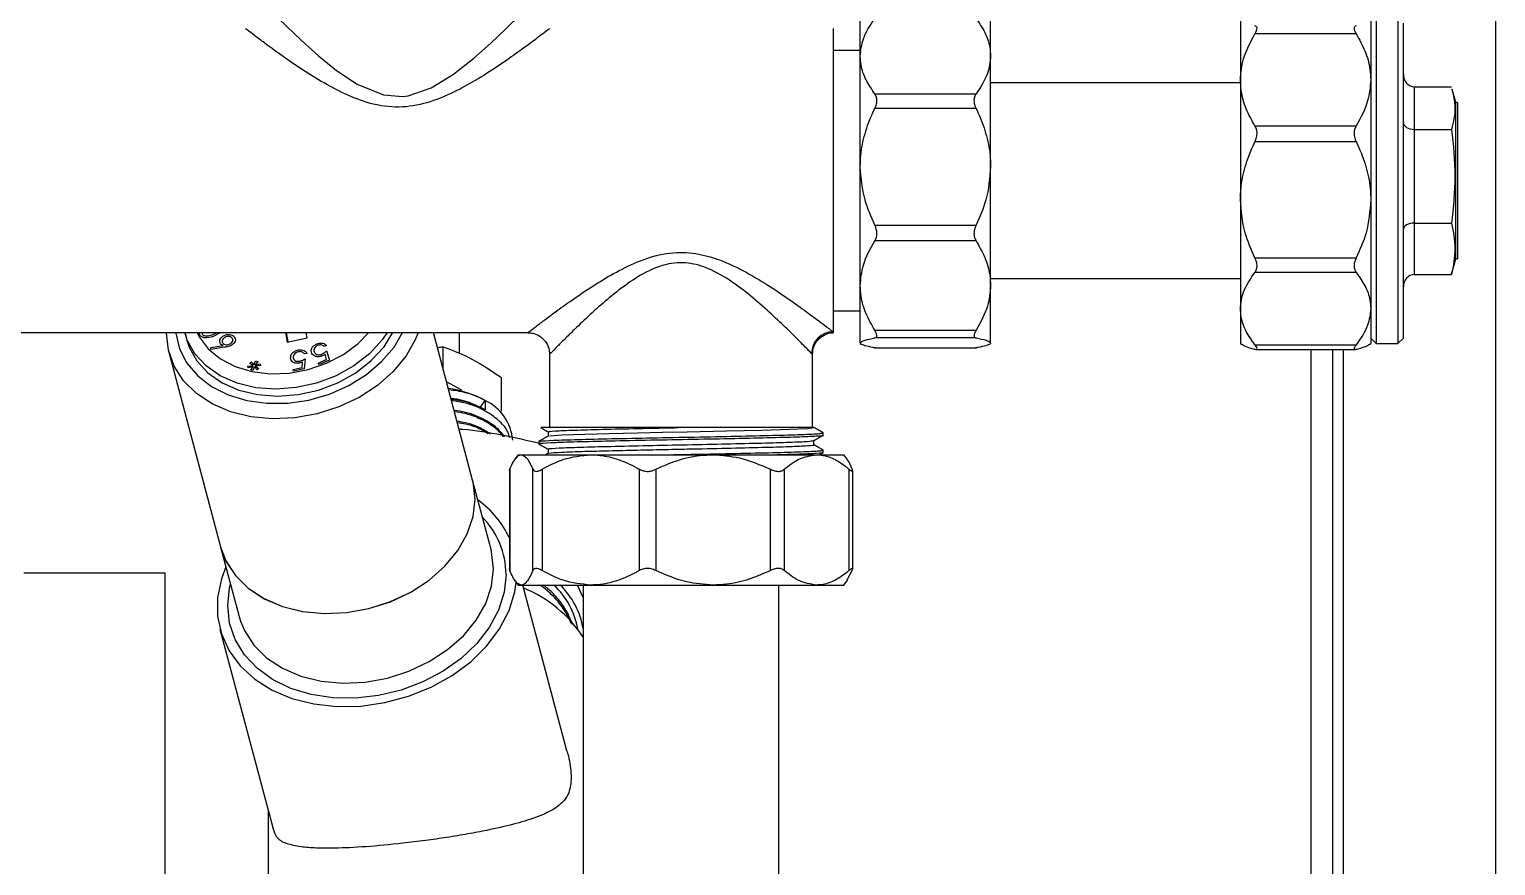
# Model space of a CAD drawing. Extents: x 75 to 2075, y 25 to 1460.
# Drawn here: x 528.4 to 753.4, y 897.9 to 1026.3 of the extents above; entities that cross this region are included whole.
import ezdxf

# ---------------------------------------------------------------- set-up
doc = ezdxf.new("R2010")
doc.units = 0
doc.header["$LTSCALE"] = 5
doc.linetypes.add('SLD-KATı', pattern=[0])
doc.layers.get('0').update_dxf_attribs({"linetype": 'CONTINUOUS'})

msp = doc.modelspace()

# ---------------------------------------------------------------- linework, layer by layer
at = {"color": 7, "linetype": 'SLD-KATı'}
for p, q in [((753.427, 566.264), (753.427, 1296.028)), ((651.76, 1026.396), (651.76, 979.858)), ((655.927, 1022.18), (655.927, 1028.063)), ((675.927, 1022.18), (675.927, 1028.063)), ((714.26, 1027.887), (714.26, 1018.526)), ((734.26, 1027.887), (734.26, 1018.526)), ((735.094, 1028.063), (735.094, 978.099)), ((738.427, 1028.063), (738.427, 978.063)), ((739.26, 978.896), (739.26, 1027.229)), ((732.029, 1025.578), (716.492, 1025.578)), ((655.927, 1023.063), (651.76, 1023.063)), ((655.927, 1005.189), (655.927, 1022.18)), ((675.927, 1005.189), (675.927, 1022.18)), ((714.26, 1018.063), (675.927, 1018.063)), ((714.26, 1018.526), (714.26, 1000.107)), ((734.26, 1018.526), (734.26, 1000.107)), ((740.927, 1017.476), (746.659, 1017.476)), ((740.927, 1017.476), (740.927, 1010.94)), ((747.314, 1015.051), (746.766, 1017.096)), ((658.159, 1016.396), (673.696, 1016.396)), ((747.594, 1015.051), (747.314, 1015.051)), ((747.314, 991.075), (747.314, 1015.051)), ((747.594, 1015.051), (747.594, 1003.706)), ((673.696, 1014.131), (658.159, 1014.131)), ((716.492, 1011.475), (732.029, 1011.475)), ((740.927, 1010.94), (746.659, 1010.94)), ((740.927, 1010.94), (740.927, 996.527)), ((732.029, 1009.019), (716.492, 1009.019)), ((655.927, 986.952), (655.927, 1005.189)), ((675.927, 986.952), (675.927, 1005.189)), ((747.594, 1003.706), (747.594, 991.075)), ((714.26, 1000.107), (714.26, 983.419)), ((734.26, 1000.107), (734.26, 983.419)), ((658.159, 996.246), (673.696, 996.246)), ((740.927, 996.527), (746.659, 996.527)), ((740.927, 996.527), (740.927, 988.65)), ((673.696, 993.815), (658.159, 993.815)), ((716.492, 991.195), (732.029, 991.195)), ((746.766, 989.03), (747.314, 991.075)), ((747.314, 991.075), (747.594, 991.075)), ((675.927, 988.063), (714.26, 988.063)), ((732.029, 988.97), (716.492, 988.97)), ((740.927, 988.65), (746.659, 988.65)), ((746.659, 988.65), (746.722, 989.042)), ((655.927, 978.153), (655.927, 986.952)), ((675.927, 978.153), (675.927, 986.952)), ((714.26, 983.419), (714.26, 978.063)), ((734.26, 983.419), (734.26, 978.063)), ((651.76, 983.063), (655.927, 983.063)), ((488.427, 979.729), (604.963, 979.729)), ((552.317, 979.662), (552.601, 978.594)), ((567.727, 979.729), (567.998, 978.274)), ((567.812, 979.729), (568.08, 978.292)), ((567.998, 978.274), (571.036, 978.945)), ((571.036, 978.945), (570.89, 979.729)), ((596.437, 957.091), (590.425, 979.729)), ((594.424, 976.492), (594.424, 979.729)), ((651.76, 979.858), (651.76, 979.729)), ((658.159, 980.09), (673.696, 980.09)), ((673.696, 978.916), (658.159, 978.916)), ((734.26, 978.896), (735.094, 978.063)), ((738.427, 978.063), (739.26, 978.896)), ((549.838, 976.717), (557.778, 946.823)), ((556.261, 977.439), (558.16, 977.747)), ((556.287, 977.148), (556.261, 977.439)), ((558.399, 977.479), (556.287, 977.148)), ((571.006, 976.532), (570.611, 976.45)), ((574.029, 977.77), (573.659, 977.611)), ((574.051, 976.928), (574.463, 975.489)), ((591.942, 974.017), (591.942, 977.566)), ((655.927, 978.063), (656.057, 977.972)), ((658.159, 977.39), (673.696, 977.39)), ((658.273, 977.385), (658.159, 977.39)), ((658.273, 977.378), (673.595, 977.378)), ((673.696, 977.39), (673.595, 977.397)), ((675.797, 977.972), (675.927, 978.063)), ((714.26, 978.063), (714.513, 977.886)), ((716.492, 977.868), (732.029, 977.868)), ((716.631, 977.154), (731.869, 977.154)), ((728.427, 566.264), (728.427, 977.154)), ((734.008, 977.886), (734.26, 978.063)), ((735.094, 978.099), (735.094, 978.063)), ((735.094, 978.063), (738.427, 978.063)), ((561.973, 974.57), (562.773, 974.675)), ((562.018, 974.314), (561.973, 974.57)), ((562.794, 974.535), (562.018, 974.314)), ((562.227, 975.063), (562.502, 975.252)), ((562.773, 974.675), (562.227, 975.063)), ((562.42, 973.962), (562.794, 974.535)), ((562.502, 975.252), (562.921, 974.78)), ((562.964, 974.499), (562.735, 973.895)), ((562.921, 974.78), (563.154, 975.384)), ((563.38, 974.023), (562.964, 974.499)), ((563.469, 975.317), (563.09, 974.744)), ((563.09, 974.744), (563.865, 974.961)), ((563.909, 974.703), (563.102, 974.605)), ((563.102, 974.605), (563.655, 974.211)), ((563.154, 975.384), (563.469, 975.317)), ((563.865, 974.961), (563.909, 974.703)), ((568.904, 974.094), (570.276, 974.38)), ((570.276, 974.38), (570.337, 975.215)), ((570.737, 975.686), (570.619, 974.164)), ((572.759, 975.062), (574.043, 975.618)), ((572.903, 974.813), (572.759, 975.062)), ((574.463, 975.489), (572.903, 974.813)), ((574.043, 975.618), (573.813, 976.406)), ((608.26, 976.427), (608.26, 965.146)), ((648.594, 965.146), (648.594, 976.48)), ((562.735, 973.895), (562.42, 973.962)), ((563.655, 974.211), (563.38, 974.023)), ((568.95, 973.816), (568.904, 974.094)), ((570.619, 974.164), (568.95, 973.816)), ((594.811, 970.916), (592.431, 972.178)), ((600.889, 967.692), (600.889, 972.821)), ((597.618, 968.242), (598.377, 969.302)), ((598.377, 969.302), (598.377, 967.895)), ((606.594, 963.006), (606.594, 962.674)), ((608.026, 964.491), (608.026, 963.839)), ((648.828, 962.509), (648.828, 963.164)), ((650.26, 963.998), (650.26, 964.328)), ((603.427, 960.979), (602.905, 960.233)), ((603.427, 960.979), (603.915, 960.979)), ((603.915, 960.979), (614.57, 960.979)), ((608.038, 961.2), (607.656, 960.979)), ((608.026, 961.845), (608.026, 961.194)), ((614.57, 960.979), (633.343, 960.979)), ((633.343, 960.979), (649.236, 960.979)), ((649.236, 960.979), (653.427, 960.979)), ((649.627, 960.979), (650.249, 961.339)), ((650.26, 961.352), (650.26, 961.682)), ((653.949, 960.233), (653.427, 960.979)), ((602.085, 958.528), (602.085, 943.444)), ((602.15, 958.748), (602.15, 943.211)), ((605.68, 943.211), (605.68, 958.748)), ((607.1, 958.748), (607.1, 943.211)), ((622.04, 943.211), (622.04, 958.748)), ((624.543, 958.748), (624.543, 943.211)), ((642.142, 943.211), (642.142, 958.748)), ((644.261, 958.748), (644.261, 943.211)), ((654.21, 943.211), (654.21, 958.748)), ((654.769, 943.444), (654.769, 958.528)), ((599.273, 946.414), (596.44, 957.08)), ((557.78, 946.813), (560.613, 936.147)), ((549.26, 942.813), (527.594, 942.813)), ((549.26, 797.855), (549.26, 942.813)), ((602.15, 943.211), (602.091, 943.444)), ((653.924, 941.783), (654.704, 943.211)), ((602.886, 941.753), (603.427, 940.979)), ((603.427, 940.979), (603.915, 940.979)), ((603.915, 940.979), (614.57, 940.979)), ((610.928, 915.516), (604.165, 940.979)), ((613.427, 939.089), (612.528, 940.979)), ((613.427, 940.979), (613.427, 892.646)), ((614.57, 940.979), (633.343, 940.979)), ((633.343, 940.979), (649.236, 940.979)), ((643.427, 892.646), (643.427, 940.979)), ((649.236, 940.979), (653.427, 940.979)), ((653.427, 940.979), (653.968, 941.753)), ((560.613, 936.147), (560.826, 935.441)), ((557.675, 934.224), (565.82, 903.555)), ((565.094, 906.289), (565.094, 878.996))]:
    msp.add_line(p, q, dxfattribs=at)
at = {"color": 8, "linetype": 'SLD-KATı'}
for p, q in [((554.875, 979.729), (554.924, 979.536)), ((556.842, 979.535), (557.204, 979.729)), ((557.745, 979.729), (556.968, 979.281)), ((725.094, 567.813), (725.094, 977.154)), ((730.094, 566.264), (730.094, 977.154))]:
    msp.add_line(p, q, dxfattribs=at)
at = {"color": 8, "linetype": 'SLD-KATı', "flags": 128}
for points in [[(564.977, 1029.678), (565.405, 1029.243), (565.667, 1028.977), (566.618, 1028.021), (567.916, 1026.738), (570.114, 1024.634), (572.779, 1022.234), (575.536, 1019.995), (578.71, 1017.871), (582.763, 1016.217), (585.734, 1016.007), (586.532, 1016.108), (590.074, 1017.301), (593.511, 1019.401), (596.623, 1021.847), (599.235, 1024.165), (601.538, 1026.349), (603.784, 1028.571), (604.85, 1029.651), (604.927, 1029.729), (604.927, 1029.729)], [(583.329, 979.729), (582.568, 978.632), (580.617, 976.5), (578.232, 974.638), (575.498, 973.115), (572.516, 971.984), (569.391, 971.287), (566.238, 971.049), (563.171, 971.278), (560.3, 971.967), (557.729, 973.09), (555.551, 974.608), (553.844, 976.464), (552.671, 978.592), (552.317, 979.662)], [(554.164, 979.729), (554.496, 979.088), (555.879, 977.249), (557.739, 975.709), (560.006, 974.529), (562.593, 973.753), (565.399, 973.412), (568.318, 973.518), (571.236, 974.067), (574.043, 975.038), (576.629, 976.395), (578.896, 978.084), (580.504, 979.729)], [(599.651, 943.492), (599.352, 946.098), (599.273, 946.414)], [(560.826, 935.441), (561.423, 934.004), (562.875, 931.766), (564.845, 929.817), (567.275, 928.217), (570.089, 927.013), (573.202, 926.243), (576.521, 925.93), (579.943, 926.083), (583.365, 926.698), (586.684, 927.756), (589.797, 929.225), (592.611, 931.06), (595.041, 933.206), (597.011, 935.597), (598.463, 938.161), (599.352, 940.82), (599.651, 943.492)], [(601.577, 942.609), (601.286, 939.867), (600.42, 937.133), (599.004, 934.484), (597.075, 931.991), (594.687, 929.723), (591.904, 927.74), (588.803, 926.098), (585.468, 924.841), (581.99, 924.003), (578.463, 923.607), (574.985, 923.664), (571.65, 924.173), (568.549, 925.119), (565.766, 926.477), (563.378, 928.21), (561.449, 930.27), (560.033, 932.601), (559.167, 935.14), (558.876, 937.817), (559.167, 940.559), (559.295, 941.11)]]:
    msp.add_lwpolyline(points, dxfattribs=at)
at = {"color": 7, "linetype": 'SLD-KATı', "flags": 128}
for points in [[(588.092, 979.729), (587.688, 978.732), (586.236, 976.168), (584.266, 973.777), (581.837, 971.631), (579.023, 969.795), (575.909, 968.326), (572.591, 967.268), (569.168, 966.653), (565.746, 966.5), (562.428, 966.813), (559.314, 967.584), (556.5, 968.787), (554.071, 970.388), (552.1, 972.337), (550.648, 974.575), (549.759, 977.034), (549.46, 979.639), (549.46, 979.729)], [(550.882, 979.729), (550.891, 979.651), (551.47, 977.258), (552.608, 975.047), (554.269, 973.09), (556.4, 971.448), (558.932, 970.175), (561.784, 969.312), (564.865, 968.886), (568.074, 968.911), (571.31, 969.386), (574.468, 970.296), (577.446, 971.612), (580.149, 973.291), (582.49, 975.28), (584.394, 977.514), (585.708, 979.729)], [(552.601, 978.594), (552.955, 977.524), (554.128, 975.396), (555.834, 973.54), (558.012, 972.023), (560.583, 970.9), (563.455, 970.211), (566.522, 969.981), (569.675, 970.219), (572.799, 970.916), (575.782, 972.047), (578.515, 973.571), (580.901, 975.432), (582.852, 977.564), (584.218, 979.729)], [(608.257, 963.847), (608.278, 963.897), (610.161, 964.027), (613.678, 964.154), (617.371, 964.251), (621.77, 964.354), (625.566, 964.436), (629.384, 964.513), (635.4, 964.64), (640.819, 964.77), (645.026, 964.892), (647.818, 965.023), (648.823, 965.146), (648.823, 965.146)], [(596.816, 954.169), (596.517, 956.774), (596.437, 957.091)], [(596.819, 954.158), (596.519, 956.764), (596.44, 957.08)], [(557.778, 946.823), (558.588, 944.681), (560.04, 942.443), (562.01, 940.494), (564.439, 938.893), (567.253, 937.69), (570.367, 936.919), (573.685, 936.606), (577.108, 936.759), (580.53, 937.374), (583.848, 938.432), (586.962, 939.901), (589.776, 941.737), (592.205, 943.883), (594.176, 946.274), (595.627, 948.838), (596.517, 951.496), (596.816, 954.169)], [(557.78, 946.813), (558.59, 944.67), (560.042, 942.432), (562.013, 940.483), (564.442, 938.883), (567.256, 937.679), (570.37, 936.909), (573.688, 936.596), (577.11, 936.749), (580.533, 937.364), (583.851, 938.422), (586.965, 939.891), (589.779, 941.726), (592.208, 943.872), (594.178, 946.263), (595.63, 948.827), (596.519, 951.486), (596.819, 954.158)], [(558.587, 943.777), (557.901, 941.951), (557.308, 939.068), (557.308, 936.214), (557.901, 933.464), (559.073, 930.889), (560.793, 928.556), (563.016, 926.524), (565.685, 924.847), (568.73, 923.568), (572.073, 922.72), (575.627, 922.325), (579.301, 922.393), (582.998, 922.923), (586.624, 923.9), (590.084, 925.301), (593.288, 927.087), (596.154, 929.213), (598.608, 931.624), (600.586, 934.258), (602.036, 937.046), (602.922, 939.916), (603.147, 941.379)]]:
    msp.add_lwpolyline(points, dxfattribs=at)
at = {"color": 7, "linetype": 'SLD-KATı'}
for centre, radius, start, end in [((651.812, 976.497), 3.362, 90.87918, 179.21282), ((590.62, 955.233), 16.065, 61.12905, 82.56074), ((595.265, 962.642), 7.351, 4.48324, 64.95438), ((588.706, 942.08), 14.699, 24.45952, 54.19264), ((600.85, 932.184), 11.913, 9.79589, 47.58438), ((601.087, 932.049), 12.545, 10.37039, 45.39213), ((596.875, 922.211), 19.734, 32.99149, 67.92066)]:
    msp.add_arc(centre, radius, start, end, dxfattribs=at)
at = {"color": 8, "linetype": 'SLD-KATı'}
msp.add_arc((589.016, 942.552), 12.562, 0.26054, 44.63425, dxfattribs=at)
at = {"color": 7, "linetype": 'SLD-KATı'}
for centre, major_axis, ratio, start_param, end_param in [((740.927, 1019.398), (0, 1.922), 0.867273, 1.5707963, 3.1415927), ((740.927, 1011.99), (1.667, 0), 0.6301381, 3.1415927, 4.712389), ((740.927, 995.655), (1.667, 0), 0.5229014, 1.5707963, 3.1415927), ((740.927, 986.728), (0, 1.922), 0.867273, 0, 1.5707963)]:
    msp.add_ellipse(centre, major_axis=major_axis, ratio=ratio, start_param=start_param, end_param=end_param, dxfattribs=at)
at = {"color": 8, "linetype": 'SLD-KATı'}
for points, knots in [([(608.26, 1026.396), (608.242, 1026.382), (608.17, 1026.327), (607.084, 1025.495), (604.663, 1023.683), (601.72, 1021.576), (598.599, 1019.477), (595.03, 1017.33), (591.114, 1015.448), (586.809, 1014.262), (582.138, 1014.377), (577.837, 1015.828), (574.008, 1017.799), (570.688, 1019.847), (567.643, 1021.92), (565.268, 1023.635), (563.533, 1024.924), (562.159, 1025.963), (561.595, 1026.395), (561.602, 1026.39), (561.602, 1026.39)], [0, 0, 0, 0, 0.0243629, 0.0958201, 0.1721802, 0.2305786, 0.2906409, 0.3524523, 0.4158976, 0.4744945, 0.5343202, 0.602666, 0.6601028, 0.718883, 0.7782535, 0.839278, 0.8808439, 0.9235565, 0.9915323, 1, 1, 1, 1]), ([(604.963, 979.757), (604.951, 979.748), (604.679, 979.539), (605.341, 980.05), (606.347, 980.817), (607.362, 981.587), (609.232, 982.978), (611.721, 984.772), (614.746, 986.822), (618.054, 988.839), (621.789, 990.725), (625.906, 992.035), (630.149, 992.103), (634.139, 991.092), (638.019, 989.292), (641.692, 987.096), (644.976, 984.884), (648.017, 982.697), (650.624, 980.733), (651.397, 980.137), (651.76, 979.858)], [0, 0, 0, 0, 0.00349674, 0.08029782, 0.092459, 0.13698537, 0.18284157, 0.24266672, 0.30411864, 0.36114095, 0.4193066, 0.48671313, 0.54159437, 0.59376112, 0.65858135, 0.72564443, 0.7871408, 0.85019734, 0.92972264, 1, 1, 1, 1]), ([(648.451, 976.543), (648.14, 976.862), (647.478, 977.54), (645.265, 979.76), (642.667, 982.25), (639.911, 984.728), (636.764, 987.244), (633.469, 989.321), (629.948, 990.536), (626.193, 990.452), (622.664, 988.919), (619.501, 986.788), (616.695, 984.509), (614.098, 982.166), (611.978, 980.131), (610.362, 978.531), (608.976, 977.131), (608.445, 976.586), (608.212, 976.347), (608.279, 976.416), (608.29, 976.426)], [0, 0, 0, 0, 0.0727731, 0.1548597, 0.2176046, 0.2820563, 0.3459513, 0.4117506, 0.460117, 0.5098908, 0.5730039, 0.6293315, 0.6870448, 0.7482791, 0.8109541, 0.8570123, 0.9042747, 0.9772947, 0.996553, 1, 1, 1, 1]), ([(554.582, 979.384), (554.544, 979.465), (554.491, 979.575), (554.508, 979.697), (554.513, 979.729)], [0, 0, 0, 0, 0.73452783, 1, 1, 1, 1]), ([(648.513, 976.48), (648.54, 976.453), (648.587, 976.406), (648.492, 976.501), (648.451, 976.543)], [0, 0, 0, 0, 0.5636959, 1, 1, 1, 1])]:
    msp.add_open_spline(points, degree=3, knots=knots, dxfattribs=at)
at = {"color": 7, "linetype": 'SLD-KATı'}
for points, knots in [([(655.927, 1022.18), (656.019, 1023.073), (656.224, 1025.082), (657.468, 1026.934), (658.159, 1027.963)], [0, 0, 0, 0, 0.44464313, 1, 1, 1, 1]), ([(673.696, 1027.963), (674.172, 1027.261), (675.138, 1025.839), (675.83, 1023.867), (675.901, 1022.631), (675.927, 1022.18)], [0, 0, 0, 0, 0.3824114, 0.7746522, 1, 1, 1, 1]), ([(716.492, 1025.578), (716.59, 1025.755), (716.785, 1026.11), (716.839, 1026.521), (716.714, 1026.748), (716.555, 1026.804), (716.492, 1026.826)], [0, 0, 0, 0, 0.28069961, 0.56283173, 0.82575026, 1, 1, 1, 1]), ([(732.029, 1026.826), (731.931, 1026.785), (731.735, 1026.702), (731.682, 1026.366), (731.807, 1025.964), (731.966, 1025.688), (732.029, 1025.578)], [0, 0, 0, 0, 0.280696, 0.5628256, 0.8257484, 1, 1, 1, 1]), ([(714.26, 1018.526), (714.352, 1019.616), (714.558, 1022.066), (715.801, 1024.324), (716.492, 1025.578)], [0, 0, 0, 0, 0.4446451, 1, 1, 1, 1]), ([(732.029, 1025.578), (732.506, 1024.722), (733.471, 1022.989), (734.163, 1020.584), (734.234, 1019.076), (734.26, 1018.526)], [0, 0, 0, 0, 0.3824094, 0.7746504, 1, 1, 1, 1]), ([(658.159, 1016.396), (657.682, 1017.098), (656.716, 1018.52), (656.024, 1020.492), (655.953, 1021.728), (655.927, 1022.18)], [0, 0, 0, 0, 0.38241179, 0.774654, 1, 1, 1, 1]), ([(675.927, 1022.18), (675.836, 1021.286), (675.63, 1019.277), (674.386, 1017.425), (673.696, 1016.396)], [0, 0, 0, 0, 0.4446436, 1, 1, 1, 1]), ([(716.492, 1011.475), (716.015, 1012.33), (715.049, 1014.064), (714.358, 1016.469), (714.286, 1017.976), (714.26, 1018.526)], [0, 0, 0, 0, 0.3824103, 0.774654, 1, 1, 1, 1]), ([(734.26, 1018.526), (734.169, 1017.437), (733.963, 1014.987), (732.72, 1012.729), (732.029, 1011.475)], [0, 0, 0, 0, 0.4446437, 1, 1, 1, 1]), ([(746.722, 1017.084), (746.943, 1016.136), (747.421, 1014.088), (746.925, 1012.039), (746.659, 1010.94)], [0, 0, 0, 0, 0.4630239, 1, 1, 1, 1]), ([(658.159, 1014.131), (658.256, 1014.364), (658.452, 1014.833), (658.505, 1015.531), (658.381, 1016.056), (658.222, 1016.299), (658.159, 1016.396)], [0, 0, 0, 0, 0.2807054, 0.5628267, 0.8257553, 1, 1, 1, 1]), ([(673.696, 1016.396), (673.598, 1016.234), (673.402, 1015.908), (673.349, 1015.25), (673.473, 1014.634), (673.632, 1014.274), (673.696, 1014.131)], [0, 0, 0, 0, 0.28068823, 0.5628225, 0.82574239, 1, 1, 1, 1]), ([(655.927, 1005.189), (655.945, 1005.78), (655.998, 1007.495), (656.587, 1010.324), (657.468, 1012.677), (658.061, 1013.926), (658.159, 1014.131)], [0, 0, 0, 0, 0.1911246, 0.5537065, 0.926737, 1, 1, 1, 1]), ([(673.696, 1014.131), (673.793, 1013.926), (674.373, 1012.704), (675.258, 1010.353), (675.855, 1007.525), (675.909, 1005.78), (675.927, 1005.189)], [0, 0, 0, 0, 0.0732636, 0.4365457, 0.8088736, 1, 1, 1, 1]), ([(716.492, 1009.019), (716.59, 1009.254), (716.785, 1009.727), (716.839, 1010.474), (716.714, 1011.065), (716.555, 1011.358), (716.492, 1011.475)], [0, 0, 0, 0, 0.280686, 0.5628346, 0.8257449, 1, 1, 1, 1]), ([(732.029, 1011.475), (731.931, 1011.281), (731.735, 1010.892), (731.682, 1010.169), (731.807, 1009.524), (731.966, 1009.163), (732.029, 1009.019)], [0, 0, 0, 0, 0.28070204, 0.56283544, 0.82574883, 1, 1, 1, 1]), ([(714.26, 1000.107), (714.279, 1000.697), (714.331, 1002.405), (714.921, 1005.225), (715.801, 1007.57), (716.395, 1008.814), (716.492, 1009.019)], [0, 0, 0, 0, 0.1911266, 0.5537042, 0.9267313, 1, 1, 1, 1]), ([(732.029, 1009.019), (732.126, 1008.814), (732.707, 1007.597), (733.591, 1005.254), (734.188, 1002.436), (734.242, 1000.697), (734.26, 1000.107)], [0, 0, 0, 0, 0.073269, 0.4365429, 0.8088717, 1, 1, 1, 1]), ([(658.159, 996.246), (657.59, 997.524), (656.322, 1000.368), (656.068, 1003.476), (655.927, 1005.189)], [0, 0, 0, 0, 0.4489917, 1, 1, 1, 1]), ([(675.927, 1005.189), (675.787, 1003.476), (675.532, 1000.368), (674.265, 997.524), (673.696, 996.246)], [0, 0, 0, 0, 0.5510084, 1, 1, 1, 1]), ([(716.492, 991.195), (715.923, 992.468), (714.656, 995.303), (714.401, 998.4), (714.26, 1000.107)], [0, 0, 0, 0, 0.44899342, 1, 1, 1, 1]), ([(734.26, 1000.107), (734.12, 998.4), (733.865, 995.303), (732.598, 992.468), (732.029, 991.195)], [0, 0, 0, 0, 0.55100658, 1, 1, 1, 1]), ([(658.159, 993.815), (658.256, 994.004), (658.452, 994.383), (658.505, 995.098), (658.381, 995.74), (658.222, 996.102), (658.159, 996.246)], [0, 0, 0, 0, 0.280693, 0.56284567, 0.82577645, 1, 1, 1, 1]), ([(673.696, 996.246), (673.598, 996.01), (673.402, 995.537), (673.349, 994.796), (673.473, 994.214), (673.632, 993.929), (673.696, 993.815)], [0, 0, 0, 0, 0.28066592, 0.56282599, 0.82573578, 1, 1, 1, 1]), ([(746.659, 996.527), (746.916, 995.226), (747.436, 992.601), (746.92, 989.975), (746.659, 988.65)], [0, 0, 0, 0, 0.4952165, 1, 1, 1, 1]), ([(655.927, 986.952), (656.019, 988.012), (656.224, 990.397), (657.468, 992.594), (658.159, 993.815)], [0, 0, 0, 0, 0.444642, 1, 1, 1, 1]), ([(673.696, 993.815), (674.172, 992.982), (675.138, 991.295), (675.83, 988.954), (675.901, 987.488), (675.927, 986.952)], [0, 0, 0, 0, 0.3824104, 0.7746588, 1, 1, 1, 1]), ([(716.492, 988.97), (716.59, 989.127), (716.785, 989.441), (716.839, 990.086), (716.714, 990.695), (716.555, 991.053), (716.492, 991.195)], [0, 0, 0, 0, 0.2806921, 0.5628386, 0.8257576, 1, 1, 1, 1]), ([(732.029, 991.195), (731.931, 990.963), (731.735, 990.497), (731.682, 989.809), (731.807, 989.298), (731.966, 989.064), (732.029, 988.97)], [0, 0, 0, 0, 0.280694, 0.5628213, 0.8257351, 1, 1, 1, 1]), ([(714.26, 983.419), (714.352, 984.277), (714.558, 986.205), (715.801, 987.983), (716.492, 988.97)], [0, 0, 0, 0, 0.4446431, 1, 1, 1, 1]), ([(732.029, 988.97), (732.506, 988.297), (733.471, 986.932), (734.163, 985.039), (734.234, 983.852), (734.26, 983.419)], [0, 0, 0, 0, 0.3824061, 0.7746484, 1, 1, 1, 1]), ([(658.159, 980.09), (657.682, 980.923), (656.716, 982.61), (656.024, 984.95), (655.953, 986.417), (655.927, 986.952)], [0, 0, 0, 0, 0.3824067, 0.7746512, 1, 1, 1, 1]), ([(675.927, 986.952), (675.836, 985.892), (675.63, 983.508), (674.386, 981.31), (673.696, 980.09)], [0, 0, 0, 0, 0.4446475, 1, 1, 1, 1]), ([(716.492, 977.868), (716.015, 978.542), (715.049, 979.906), (714.358, 981.799), (714.286, 982.986), (714.26, 983.419)], [0, 0, 0, 0, 0.3824077, 0.7746486, 1, 1, 1, 1]), ([(734.26, 983.419), (734.169, 982.561), (733.963, 980.633), (732.72, 978.855), (732.029, 977.868)], [0, 0, 0, 0, 0.4446426, 1, 1, 1, 1]), ([(556.968, 979.281), (556.528, 979.112), (555.869, 978.858), (555.073, 978.959), (554.732, 979.162), (554.632, 979.31), (554.582, 979.384)], [0, 0, 0, 0, 0.4997002, 0.7488522, 0.8744086, 1, 1, 1, 1]), ([(554.924, 979.536), (554.966, 979.478), (555.049, 979.363), (555.34, 979.221), (555.983, 979.188), (556.498, 979.396), (556.842, 979.535)], [0, 0, 0, 0, 0.12530511, 0.25074205, 0.4995806, 1, 1, 1, 1]), ([(557.865, 977.924), (557.781, 978.027), (557.612, 978.233), (557.65, 978.609), (557.823, 978.936), (558.021, 979.093), (558.12, 979.171)], [0, 0, 0, 0, 0.2793677, 0.5590521, 0.7794269, 1, 1, 1, 1]), ([(558.353, 978.963), (558.266, 978.888), (558.09, 978.739), (558.011, 978.47), (558.041, 978.232), (558.142, 978.119), (558.193, 978.063)], [0, 0, 0, 0, 0.27952319, 0.55929971, 0.7795934, 1, 1, 1, 1]), ([(558.12, 979.171), (558.274, 979.259), (558.582, 979.434), (559.097, 979.473), (559.521, 979.376), (559.711, 979.238), (559.806, 979.169)], [0, 0, 0, 0, 0.2796789, 0.5590198, 0.7795149, 1, 1, 1, 1]), ([(559.495, 978.968), (559.412, 979.026), (559.244, 979.142), (558.906, 979.164), (558.594, 979.106), (558.434, 979.011), (558.353, 978.963)], [0, 0, 0, 0, 0.2795404, 0.5593272, 0.7796052, 1, 1, 1, 1]), ([(559.337, 978.07), (559.425, 978.144), (559.6, 978.293), (559.677, 978.562), (559.646, 978.799), (559.546, 978.912), (559.495, 978.968)], [0, 0, 0, 0, 0.2795231, 0.5593521, 0.7796199, 1, 1, 1, 1]), ([(559.806, 979.169), (559.894, 979.062), (560.071, 978.848), (560.054, 978.457), (559.872, 978.115), (559.669, 977.949), (559.568, 977.866)], [0, 0, 0, 0, 0.2796869, 0.5590794, 0.7795452, 1, 1, 1, 1]), ([(604.956, 979.691), (605.208, 979.687), (605.845, 979.678), (606.814, 979.221), (607.675, 978.404), (608.178, 977.402), (608.231, 976.716), (608.254, 976.421)], [0, 0, 0, 0, 0.1457373, 0.3682038, 0.6019081, 0.8286407, 1, 1, 1, 1]), ([(648.594, 976.465), (648.638, 976.835), (648.728, 977.606), (649.368, 978.65), (650.278, 979.359), (651.133, 979.686), (651.614, 979.7), (651.77, 979.704)], [0, 0, 0, 0, 0.2224114, 0.4628458, 0.7114203, 0.9063273, 1, 1, 1, 1]), ([(655.927, 978.153), (656.068, 978.299), (656.322, 978.565), (657.59, 978.807), (658.159, 978.916)], [0, 0, 0, 0, 0.5510093, 1, 1, 1, 1]), ([(658.159, 978.916), (658.256, 978.95), (658.452, 979.018), (658.505, 979.331), (658.381, 979.714), (658.222, 979.983), (658.159, 980.09)], [0, 0, 0, 0, 0.2806966, 0.562831, 0.8257368, 1, 1, 1, 1]), ([(673.696, 980.09), (673.598, 979.918), (673.402, 979.574), (673.349, 979.185), (673.473, 978.978), (673.632, 978.934), (673.696, 978.916)], [0, 0, 0, 0, 0.2807034, 0.5628327, 0.8257509, 1, 1, 1, 1]), ([(673.696, 978.916), (674.265, 978.807), (675.532, 978.565), (675.787, 978.299), (675.927, 978.153)], [0, 0, 0, 0, 0.4489907, 1, 1, 1, 1]), ([(558.16, 977.747), (558.099, 977.774), (557.99, 977.824), (557.903, 977.894), (557.865, 977.924)], [0, 0, 0, 0, 0.5600077, 1, 1, 1, 1]), ([(558.193, 978.063), (558.277, 978.005), (558.445, 977.888), (558.783, 977.866), (559.096, 977.925), (559.257, 978.022), (559.337, 978.07)], [0, 0, 0, 0, 0.2795472, 0.559319, 0.7795854, 1, 1, 1, 1]), ([(559.568, 977.866), (559.449, 977.796), (559.251, 977.68), (558.938, 977.585), (558.67, 977.524), (558.49, 977.494), (558.399, 977.479)], [0, 0, 0, 0, 0.3393567, 0.5594751, 0.7797188, 1, 1, 1, 1]), ([(568.527, 975.763), (568.524, 975.919), (568.519, 976.23), (568.809, 976.653), (569.235, 976.942), (569.546, 977.025), (569.702, 977.066)], [0, 0, 0, 0, 0.2798162, 0.5591953, 0.7794013, 1, 1, 1, 1]), ([(569.723, 976.79), (569.583, 976.746), (569.302, 976.656), (569.036, 976.378), (568.905, 976.094), (568.918, 975.92), (568.924, 975.834)], [0, 0, 0, 0, 0.2790454, 0.558817, 0.7792491, 1, 1, 1, 1]), ([(569.702, 977.066), (569.865, 977.089), (570.19, 977.133), (570.598, 977.006), (570.88, 976.797), (570.964, 976.62), (571.006, 976.532)], [0, 0, 0, 0, 0.2798736, 0.5592927, 0.7795201, 1, 1, 1, 1]), ([(570.611, 976.45), (570.57, 976.523), (570.489, 976.669), (570.242, 976.786), (569.977, 976.826), (569.808, 976.802), (569.723, 976.79)], [0, 0, 0, 0, 0.2800713, 0.5591452, 0.7795894, 1, 1, 1, 1]), ([(571.798, 976.532), (571.742, 976.676), (571.629, 976.964), (571.774, 977.418), (572.102, 977.777), (572.386, 977.92), (572.528, 977.992)], [0, 0, 0, 0, 0.27996127, 0.55935216, 0.77948306, 1, 1, 1, 1]), ([(573.418, 976.173), (573.238, 976.112), (572.88, 975.989), (572.367, 976.057), (571.994, 976.252), (571.863, 976.438), (571.798, 976.532)], [0, 0, 0, 0, 0.2796724, 0.5590357, 0.779318, 1, 1, 1, 1]), ([(572.646, 977.739), (572.52, 977.667), (572.269, 977.525), (572.098, 977.211), (572.065, 976.919), (572.138, 976.761), (572.174, 976.682)], [0, 0, 0, 0, 0.2790771, 0.5589238, 0.7792989, 1, 1, 1, 1]), ([(572.174, 976.682), (572.238, 976.596), (572.365, 976.427), (572.71, 976.321), (573.06, 976.34), (573.26, 976.415), (573.36, 976.453)], [0, 0, 0, 0, 0.27992628, 0.55907413, 0.7792417, 1, 1, 1, 1]), ([(572.528, 977.992), (572.685, 978.047), (572.997, 978.157), (573.453, 978.125), (573.81, 977.99), (573.956, 977.844), (574.029, 977.77)], [0, 0, 0, 0, 0.2798406, 0.559294, 0.7795295, 1, 1, 1, 1]), ([(573.659, 977.611), (573.592, 977.67), (573.46, 977.789), (573.17, 977.845), (572.89, 977.826), (572.727, 977.768), (572.646, 977.739)], [0, 0, 0, 0, 0.2800459, 0.559308, 0.779699, 1, 1, 1, 1]), ([(573.36, 976.453), (573.502, 976.53), (573.756, 976.667), (573.961, 976.848), (574.051, 976.928)], [0, 0, 0, 0, 0.5592987, 1, 1, 1, 1]), ([(591.035, 977.431), (591.267, 977.475), (591.572, 977.532), (591.871, 977.56), (591.942, 977.566)], [0, 0, 0, 0, 0.7621191, 1, 1, 1, 1]), ([(591.942, 977.566), (593.407, 977.001), (596.388, 975.85), (599.371, 973.842), (600.889, 972.821)], [0, 0, 0, 0, 0.4912114, 1, 1, 1, 1]), ([(658.159, 977.39), (658.061, 977.408), (657.481, 977.512), (656.596, 977.712), (655.999, 977.954), (655.945, 978.103), (655.927, 978.153)], [0, 0, 0, 0, 0.0732642, 0.4365424, 0.8088721, 1, 1, 1, 1]), ([(675.927, 978.153), (675.909, 978.103), (675.856, 977.957), (675.267, 977.715), (674.386, 977.514), (673.793, 977.408), (673.696, 977.39)], [0, 0, 0, 0, 0.1911262, 0.5537061, 0.9267365, 1, 1, 1, 1]), ([(714.576, 977.891), (714.695, 977.805), (715.003, 977.584), (715.804, 977.35), (716.395, 977.201), (716.492, 977.177)], [0, 0, 0, 0, 0.34585416, 0.89261349, 1, 1, 1, 1]), ([(716.492, 977.177), (716.59, 977.163), (716.785, 977.134), (716.839, 977.3), (716.714, 977.569), (716.555, 977.783), (716.492, 977.868)], [0, 0, 0, 0, 0.2806934, 0.5628337, 0.8257514, 1, 1, 1, 1]), ([(732.029, 977.868), (731.931, 977.733), (731.735, 977.462), (731.682, 977.214), (731.807, 977.136), (731.966, 977.165), (732.029, 977.177)], [0, 0, 0, 0, 0.2806966, 0.5628351, 0.8257506, 1, 1, 1, 1]), ([(732.029, 977.177), (732.126, 977.201), (732.704, 977.346), (733.507, 977.581), (733.817, 977.802), (733.942, 977.891)], [0, 0, 0, 0, 0.10738557, 0.6398444, 1, 1, 1, 1]), ([(569.893, 975.065), (569.707, 975.042), (569.335, 974.995), (568.887, 975.17), (568.61, 975.443), (568.555, 975.656), (568.527, 975.763)], [0, 0, 0, 0, 0.279667, 0.5589929, 0.7792632, 1, 1, 1, 1]), ([(568.924, 975.834), (568.953, 975.736), (569.012, 975.539), (569.292, 975.362), (569.621, 975.307), (569.832, 975.341), (569.937, 975.357)], [0, 0, 0, 0, 0.27986548, 0.55901185, 0.77918678, 1, 1, 1, 1]), ([(570.337, 975.215), (570.256, 975.18), (570.113, 975.119), (569.96, 975.082), (569.893, 975.065)], [0, 0, 0, 0, 0.5601194, 1, 1, 1, 1]), ([(569.937, 975.357), (570.094, 975.404), (570.375, 975.487), (570.626, 975.625), (570.737, 975.686)], [0, 0, 0, 0, 0.559325, 1, 1, 1, 1]), ([(573.813, 976.406), (573.744, 976.357), (573.621, 976.27), (573.48, 976.202), (573.418, 976.173)], [0, 0, 0, 0, 0.5600949, 1, 1, 1, 1]), ([(598.377, 969.302), (597.416, 969.763), (595.726, 970.574), (593.65, 970.842), (592.755, 970.958)], [0, 0, 0, 0, 0.5685537, 1, 1, 1, 1]), ([(597.618, 968.242), (596.75, 968.665), (595.388, 969.328), (593.713, 969.552), (593.106, 969.633)], [0, 0, 0, 0, 0.6375454, 1, 1, 1, 1]), ([(598.377, 967.895), (597.419, 968.36), (595.843, 969.125), (593.906, 969.383), (593.146, 969.484)], [0, 0, 0, 0, 0.6078248, 1, 1, 1, 1]), ([(602.144, 963.586), (602.048, 963.926), (601.775, 964.902), (600.458, 966.328), (598.33, 967.832), (595.842, 968.908), (593.938, 969.171), (593.202, 969.273)], [0, 0, 0, 0, 0.1209167, 0.3466237, 0.5682336, 0.8332868, 1, 1, 1, 1]), ([(601.335, 963.735), (601.039, 964.129), (600.316, 965.095), (598.299, 966.414), (595.967, 967.463), (594.196, 967.713), (593.594, 967.799)], [0, 0, 0, 0, 0.19694851, 0.48248782, 0.82400288, 1, 1, 1, 1]), ([(601.136, 963.772), (600.899, 964.083), (600.229, 964.965), (598.294, 966.21), (595.985, 967.257), (594.233, 967.505), (593.65, 967.588)], [0, 0, 0, 0, 0.163829, 0.463212, 0.8212843, 1, 1, 1, 1]), ([(599.145, 964.139), (598.896, 964.322), (597.873, 965.075), (596.095, 965.806), (594.488, 966.046), (594.041, 966.113)], [0, 0, 0, 0, 0.1885071, 0.7742249, 1, 1, 1, 1]), ([(598.757, 964.21), (598.632, 964.3), (597.724, 964.955), (596.11, 965.599), (594.525, 965.838), (594.097, 965.903)], [0, 0, 0, 0, 0.1041081, 0.7584124, 1, 1, 1, 1]), ([(594.348, 964.958), (594.554, 964.942), (598.721, 964.622), (602.888, 963.646), (606.849, 962.719)], [0, 0, 0, 0, 0.0494082, 1, 1, 1, 1]), ([(608.038, 963.846), (607.799, 963.708), (607.322, 963.432), (606.844, 963.156), (606.605, 963.018)], [0, 0, 0, 0, 0.4999776, 1, 1, 1, 1]), ([(606.818, 962.674), (606.759, 962.689), (606.537, 962.745), (608.2, 962.849), (611.659, 962.978), (616.758, 963.099), (622.858, 963.233), (629.488, 963.355), (636.021, 963.482), (641.844, 963.614), (646.527, 963.733), (649.351, 963.866), (650.552, 963.952), (650.229, 963.996), (650.214, 963.998)], [0, 0, 0, 0, 0.03482983, 0.13144243, 0.22776167, 0.32274958, 0.41977502, 0.51492585, 0.61104121, 0.70778823, 0.80254195, 0.89943304, 0.99522182, 1, 1, 1, 1]), ([(606.84, 963.019), (606.814, 963.036), (606.722, 963.094), (608.641, 963.201), (612.376, 963.327), (617.672, 963.451), (623.892, 963.584), (630.55, 963.704), (637.002, 963.834), (642.695, 963.964), (647.128, 964.087), (649.88, 964.216), (650.023, 964.294), (650.085, 964.328)], [0, 0, 0, 0, 0.0400772, 0.1379491, 0.2348202, 0.3311843, 0.4291925, 0.5250422, 0.6225577, 0.7200051, 0.8158974, 0.9192709, 1, 1, 1, 1]), ([(627.963, 965.146), (626.786, 965.146), (624.463, 965.146), (621.053, 965.146), (617.862, 965.146), (614.924, 965.146), (612.368, 965.146), (610.215, 965.146), (608.541, 965.146), (607.421, 965.146), (606.884, 965.146), (606.939, 965.146), (606.955, 965.146)], [0, 0, 0, 0, 0.1063948, 0.2099055, 0.316418, 0.4199289, 0.5264259, 0.6306026, 0.7376699, 0.8440556, 0.953526, 1, 1, 1, 1]), ([(606.938, 965.116), (607.066, 965.042), (607.428, 964.832), (607.791, 964.622), (608.026, 964.487)], [0, 0, 0, 0, 0.3527678, 1, 1, 1, 1]), ([(608.241, 964.491), (608.181, 964.507), (607.967, 964.564), (609.524, 964.668), (612.76, 964.797), (617.522, 964.918), (622.786, 965.041), (626.407, 965.115), (627.963, 965.146)], [0, 0, 0, 0, 0.0744748, 0.2696909, 0.4643148, 0.6562484, 0.8522988, 1, 1, 1, 1]), ([(608.241, 961.845), (608.181, 961.861), (607.967, 961.918), (609.524, 962.022), (612.76, 962.151), (617.523, 962.272), (623.223, 962.406), (629.419, 962.528), (635.518, 962.655), (640.98, 962.787), (645.28, 962.906), (648.146, 963.037), (648.563, 963.118), (648.764, 963.157)], [0, 0, 0, 0, 0.0371788, 0.1346333, 0.231792, 0.3276078, 0.4254787, 0.5214586, 0.6184116, 0.7160017, 0.8115812, 0.9093168, 1, 1, 1, 1]), ([(648.823, 965.146), (648.804, 965.146), (648.709, 965.146), (647.947, 965.146), (646.227, 965.146), (644.272, 965.146), (641.86, 965.146), (639.073, 965.146), (635.979, 965.146), (632.266, 965.146), (629.54, 965.146), (627.963, 965.146)], [0, 0, 0, 0, 0.0413698, 0.2081959, 0.3156243, 0.4230524, 0.530481, 0.637909, 0.7453372, 0.8527656, 1, 1, 1, 1]), ([(650.249, 964.341), (650.01, 964.479), (649.532, 964.755), (649.055, 965.031), (648.816, 965.169)], [0, 0, 0, 0, 0.5000222, 1, 1, 1, 1]), ([(648.816, 963.157), (649.055, 963.295), (649.533, 963.571), (650.01, 963.847), (650.249, 963.985)], [0, 0, 0, 0, 0.4999927, 1, 1, 1, 1]), ([(602.15, 958.748), (602.365, 959.225), (602.798, 960.19), (603.4, 960.882), (603.777, 960.954), (603.915, 960.979)], [0, 0, 0, 0, 0.3824105, 0.7746524, 1, 1, 1, 1]), ([(603.915, 960.979), (604.188, 960.888), (604.801, 960.682), (605.366, 959.439), (605.68, 958.748)], [0, 0, 0, 0, 0.4446449, 1, 1, 1, 1]), ([(606.605, 962.662), (606.844, 962.524), (607.318, 962.25), (607.791, 961.977), (608.026, 961.841)], [0, 0, 0, 0, 0.5041734, 1, 1, 1, 1]), ([(607.1, 958.748), (608.167, 959.317), (610.544, 960.584), (613.14, 960.839), (614.57, 960.979)], [0, 0, 0, 0, 0.44898977, 1, 1, 1, 1]), ([(608.257, 961.201), (608.232, 961.217), (608.148, 961.275), (609.94, 961.382), (613.183, 961.5), (617.298, 961.605), (621.407, 961.702), (625.522, 961.791), (630.162, 961.881), (635.524, 961.994), (640.963, 962.126), (645.34, 962.245), (647.978, 962.378), (649.101, 962.464), (648.799, 962.507), (648.785, 962.51)], [0, 0, 0, 0, 0.0394114, 0.137307, 0.2342019, 0.3100334, 0.3874622, 0.4492775, 0.5097741, 0.6069158, 0.7046959, 0.8004615, 0.8983872, 0.9951988, 1, 1, 1, 1]), ([(614.57, 960.979), (615.065, 960.961), (616.497, 960.908), (618.86, 960.319), (620.826, 959.439), (621.869, 958.845), (622.04, 958.748)], [0, 0, 0, 0, 0.1911268, 0.5537052, 0.9267336, 1, 1, 1, 1]), ([(624.543, 958.748), (625.611, 959.225), (627.775, 960.19), (630.776, 960.882), (632.656, 960.954), (633.343, 960.979)], [0, 0, 0, 0, 0.3824108, 0.774653, 1, 1, 1, 1]), ([(626.257, 960.979), (627.667, 961.006), (631.276, 961.074), (637.007, 961.188), (642.694, 961.318), (647.129, 961.441), (649.88, 961.57), (650.023, 961.648), (650.085, 961.682)], [0, 0, 0, 0, 0.1163828, 0.29780185, 0.47909411, 0.65749339, 0.84981066, 1, 1, 1, 1]), ([(633.343, 960.979), (634.702, 960.888), (637.759, 960.682), (640.577, 959.439), (642.142, 958.748)], [0, 0, 0, 0, 0.4446449, 1, 1, 1, 1]), ([(642.152, 960.979), (643.598, 961.015), (646.693, 961.093), (649.33, 961.22), (650.552, 961.306), (650.229, 961.35), (650.214, 961.352)], [0, 0, 0, 0, 0.3009025, 0.643944, 0.9830829, 1, 1, 1, 1]), ([(644.261, 958.748), (644.972, 959.317), (646.554, 960.584), (648.283, 960.839), (649.236, 960.979)], [0, 0, 0, 0, 0.4489888, 1, 1, 1, 1]), ([(650.249, 961.696), (650.01, 961.834), (649.537, 962.107), (649.063, 962.381), (648.828, 962.516)], [0, 0, 0, 0, 0.5043419, 1, 1, 1, 1]), ([(649.236, 960.979), (649.565, 960.961), (650.519, 960.908), (652.092, 960.319), (653.401, 959.439), (654.096, 958.845), (654.21, 958.748)], [0, 0, 0, 0, 0.1911285, 0.5537056, 0.9267342, 1, 1, 1, 1]), ([(602.101, 958.528), (602.096, 958.54), (602.082, 958.578), (602.123, 958.679), (602.15, 958.748)], [0, 0, 0, 0, 0.3236871, 1, 1, 1, 1]), ([(605.68, 958.748), (605.74, 958.65), (605.859, 958.454), (606.249, 958.401), (606.689, 958.526), (606.983, 958.685), (607.1, 958.748)], [0, 0, 0, 0, 0.2806953, 0.5628358, 0.8257538, 1, 1, 1, 1]), ([(622.04, 958.748), (622.244, 958.65), (622.653, 958.454), (623.394, 958.401), (624.043, 958.526), (624.401, 958.685), (624.543, 958.748)], [0, 0, 0, 0, 0.2806948, 0.5628355, 0.8257545, 1, 1, 1, 1]), ([(642.142, 958.748), (642.371, 958.65), (642.829, 958.454), (643.487, 958.401), (643.965, 958.526), (644.177, 958.685), (644.261, 958.748)], [0, 0, 0, 0, 0.280695, 0.562836, 0.8257557, 1, 1, 1, 1]), ([(654.704, 958.748), (654.492, 959.269), (654.24, 959.888), (653.968, 960.171), (653.925, 960.216)], [0, 0, 0, 0, 0.8422246, 1, 1, 1, 1]), ([(654.21, 958.748), (654.329, 958.65), (654.569, 958.454), (654.758, 958.401), (654.785, 958.526), (654.727, 958.685), (654.704, 958.748)], [0, 0, 0, 0, 0.2806946, 0.562834, 0.825757, 1, 1, 1, 1]), ([(603.915, 940.979), (603.643, 941.071), (603.029, 941.277), (602.464, 942.52), (602.15, 943.211)], [0, 0, 0, 0, 0.4446442, 1, 1, 1, 1]), ([(605.68, 943.211), (605.466, 942.734), (605.032, 941.768), (604.43, 941.077), (604.053, 941.005), (603.915, 940.979)], [0, 0, 0, 0, 0.3824106, 0.7746529, 1, 1, 1, 1]), ([(607.1, 943.211), (606.912, 943.309), (606.533, 943.504), (606.073, 943.558), (605.798, 943.433), (605.713, 943.274), (605.68, 943.211)], [0, 0, 0, 0, 0.2806889, 0.5628237, 0.8257454, 1, 1, 1, 1]), ([(614.57, 940.979), (613.14, 941.12), (610.544, 941.375), (608.167, 942.642), (607.1, 943.211)], [0, 0, 0, 0, 0.5510096, 1, 1, 1, 1]), ([(622.04, 943.211), (621.869, 943.114), (620.849, 942.533), (618.885, 941.649), (616.522, 941.051), (615.065, 940.998), (614.57, 940.979)], [0, 0, 0, 0, 0.0732627, 0.4365435, 0.8088716, 1, 1, 1, 1]), ([(624.543, 943.211), (624.309, 943.309), (623.841, 943.504), (623.083, 943.558), (622.472, 943.433), (622.163, 943.274), (622.04, 943.211)], [0, 0, 0, 0, 0.2806919, 0.5628281, 0.8257458, 1, 1, 1, 1]), ([(633.343, 940.979), (631.983, 941.071), (628.926, 941.277), (626.108, 942.52), (624.543, 943.211)], [0, 0, 0, 0, 0.4446437, 1, 1, 1, 1]), ([(642.142, 943.211), (641.074, 942.734), (638.911, 941.768), (635.91, 941.077), (634.029, 941.005), (633.343, 940.979)], [0, 0, 0, 0, 0.3824105, 0.7746529, 1, 1, 1, 1]), ([(644.261, 943.211), (644.119, 943.309), (643.834, 943.504), (643.224, 943.558), (642.635, 943.433), (642.283, 943.274), (642.142, 943.211)], [0, 0, 0, 0, 0.2806951, 0.5628291, 0.8257441, 1, 1, 1, 1]), ([(649.236, 940.979), (648.283, 941.12), (646.554, 941.375), (644.972, 942.642), (644.261, 943.211)], [0, 0, 0, 0, 0.5510105, 1, 1, 1, 1]), ([(654.21, 943.211), (654.096, 943.114), (653.416, 942.533), (652.109, 941.649), (650.535, 941.051), (649.565, 940.998), (649.236, 940.979)], [0, 0, 0, 0, 0.07326208, 0.43654251, 0.80886992, 1, 1, 1, 1]), ([(654.704, 943.211), (654.737, 943.309), (654.803, 943.504), (654.697, 943.558), (654.475, 943.433), (654.285, 943.274), (654.21, 943.211)], [0, 0, 0, 0, 0.2806886, 0.5628272, 0.8257452, 1, 1, 1, 1]), ([(611.526, 935.124), (611.516, 935.154), (611.418, 935.453), (611.108, 936.129), (610.566, 937.115), (609.78, 938.208), (608.878, 939.221), (607.884, 940.127), (607.194, 940.689), (606.816, 940.949), (606.772, 940.979)], [0, 0, 0, 0, 0.0136464, 0.1376839, 0.3165545, 0.4838762, 0.6789763, 0.8406542, 0.9812821, 1, 1, 1, 1]), ([(611.712, 934.925), (611.641, 935.167), (611.449, 935.823), (610.968, 936.825), (610.446, 937.676), (609.874, 938.469), (609.284, 939.182), (608.549, 939.927), (608.041, 940.381), (607.666, 940.701), (607.455, 940.863), (607.302, 940.979)], [0, 0, 0, 0, 0.10953453, 0.2961375, 0.46455888, 0.51564969, 0.68432375, 0.82256799, 0.90661895, 0.93253619, 1, 1, 1, 1]), ([(610.905, 915.509), (610.944, 915.391), (611.336, 914.223), (611.625, 912.017), (611.469, 909.317), (610.371, 907.571), (608.55, 906.281), (606.031, 905.209), (602.78, 904.234), (599.232, 903.42), (595.722, 902.752), (592.549, 902.225), (589.169, 901.739), (584.904, 901.217), (579.958, 900.761), (575.57, 900.556), (572.359, 900.58), (569.823, 900.77), (567.764, 901.261), (566.42, 901.963), (566.022, 903.105), (565.861, 903.568)], [0, 0, 0, 0, 0.0046862, 0.0467653, 0.0892502, 0.1437253, 0.2018031, 0.2612785, 0.3252538, 0.3912678, 0.4327623, 0.4752971, 0.516856, 0.5600038, 0.6333022, 0.705845, 0.7586133, 0.81289, 0.8813817, 0.9518435, 1, 1, 1, 1])]:
    msp.add_open_spline(points, degree=3, knots=knots, dxfattribs=at)
msp.add_open_spline([(746.659, 1010.94), (746.918, 1008.537), (747.436, 1003.733), (746.918, 998.929), (746.659, 996.527)], degree=3, dxfattribs=at)

doc.saveas('drawing.dxf')
